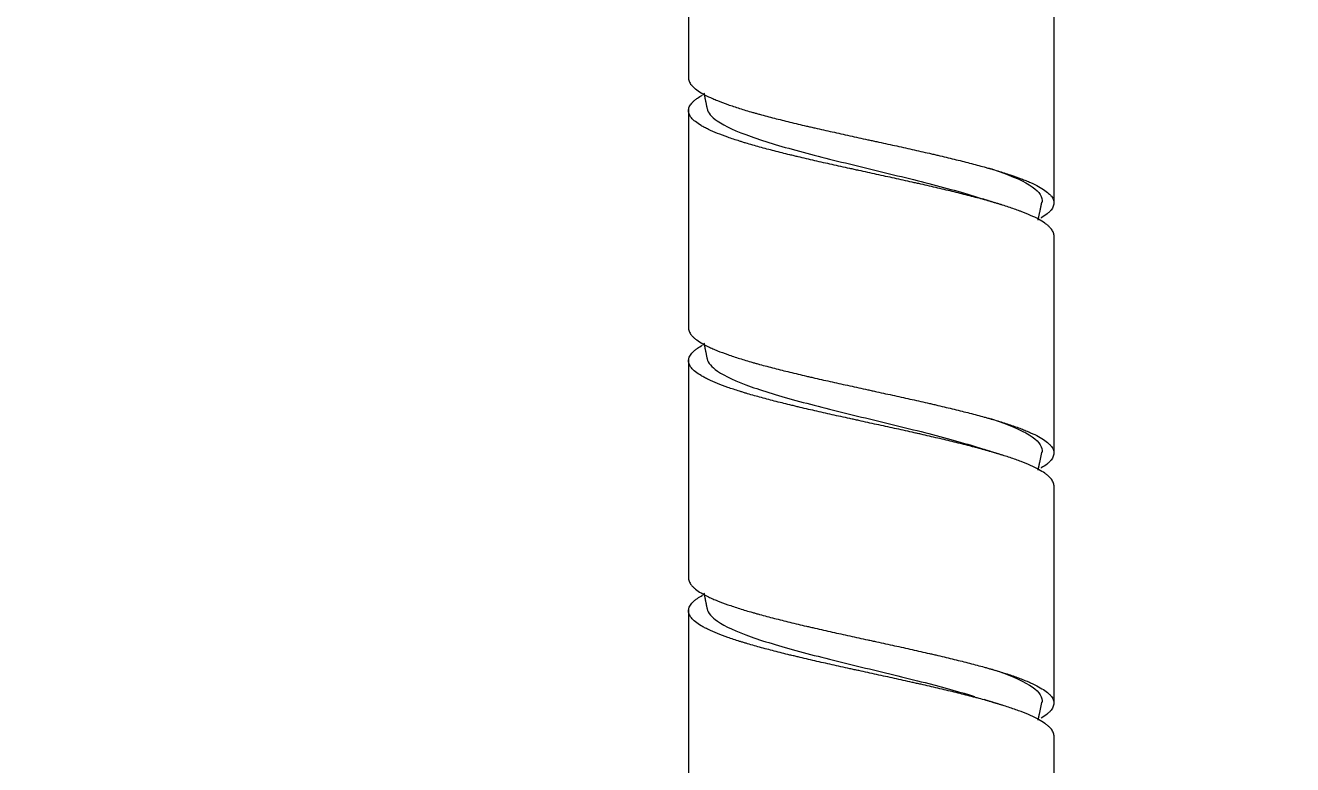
# Model space of a CAD drawing. Header units: millimetres. Extents: x 13235 to 13829, y -4257 to -3417.
# Drawn here: x 13432.03 to 13444.17, y -3971.4 to -3964.32 of the extents above; entities that cross this region are included whole.
import ezdxf

# ---------------------------------------------------------------- set-up
doc = ezdxf.new("R2010")
doc.units = ezdxf.units.MM
doc.header["$LTSCALE"] = 0.1
doc.layers.get('0').update_dxf_attribs({"lineweight": 15})
doc.layers.add('DIM', color=3, linetype='Continuous', lineweight=9)
doc.styles.add('ARIAL', font='arial.ttf')
doc.dimstyles.new('사본 ISO-25', dxfattribs={"dimtxt": 4, "dimasz": 3.5, "dimexe": 0.5, "dimexo": 0.625, "dimgap": 1.5, "dimtad": 1, "dimtih": 1, "dimtoh": 1, "dimdec": 1, "dimlfac": 4, "dimdsep": 46, "dimtxsty": 'ARIAL', "dimcen": 0, "dimclrd": 3, "dimclre": 3, "dimclrt": 3, "dimadec": 1, "dimazin": 0, "dimtfac": 1, "dimtdec": 1, "dimtmove": 0, "dimatfit": 3, "dimfxl": 1.25, "dimtfill": 1, "dimarcsym": 0})

# ---------------------------------------------------------------- blocks, each defined once
blk = doc.blocks.new('*D95')
at = {"layer": 'Defpoints', "color": 0, "transparency": 16777216}
for p in [(13473.559, -3929.403), (13428.922, -4163.6), (13516.972, -4163.6)]:
    blk.add_point(p, dxfattribs=at)
at = {"layer": 'DIM', "color": 3, "lineweight": -2, "transparency": 16777216}
for p, q in [((13474.184, -3929.403), (13517.472, -3929.403)), ((13516.972, -3932.903), (13516.972, -4042.959)), ((13516.972, -4160.1), (13516.972, -4050.044)), ((13429.547, -4163.6), (13517.472, -4163.6))]:
    blk.add_line(p, q, dxfattribs=at)
at = {"layer": 'DIM', "color": 3, "transparency": 16777216}
for points in [[(13516.389, -3932.903), (13517.556, -3932.903), (13516.972, -3929.403)], [(13516.389, -4160.1), (13517.556, -4160.1), (13516.972, -4163.6)]]:
    blk.add_solid(points, dxfattribs=at)
at = {"layer": 'DIM', "color": 3, "transparency": 16777216, "insert": (13516.972, -4046.502), "char_height": 4, "attachment_point": 5, "style": 'ARIAL', "bg_fill": 3, "box_fill_scale": 1.1, "bg_fill_color": 256, "bg_fill_true_color": 13158600, "bg_fill_transparency": 0}
blk.add_mtext('977.5', dxfattribs=at)

msp = doc.modelspace()

# ---------------------------------------------------------------- dimensions: what is measured, and where the dimension line sits
at = {"layer": 'DIM'}
dim = msp.add_linear_dim(base=(13516.972, -4163.6), p1=(13473.559, -3929.403), p2=(13428.922, -4163.6), angle=90, text='977.5', dimstyle='사본 ISO-25', override={"dimtad": 0}, dxfattribs=at)
dim.commit()
dim.dimension.update_dxf_attribs({"geometry": '*D95', "text_midpoint": (13516.972, -4046.502)})

# ---------------------------------------------------------------- next in the draw order: linework, layer by layer
at = {"linetype": 'Continuous', "lineweight": 13}
for points, degree in [([(13438.386, -3962.73), (13438.386, -3963.424), (13438.386, -3964.118), (13438.386, -3964.812)], 3), ([(13438.533, -3964.963), (13438.548, -3965.039), (13438.564, -3965.116)], 2), ([(13438.386, -3965.125), (13438.386, -3965.819), (13438.386, -3966.513), (13438.386, -3967.207)], 3), ([(13441.394, -3966.038), (13441.296, -3966.008), (13441.202, -3965.978)], 2), ([(13441.734, -3966.181), (13441.752, -3966.095), (13441.77, -3966.009)], 2), ([(13438.533, -3967.359), (13438.548, -3967.435), (13438.564, -3967.512)], 2), ([(13438.386, -3967.521), (13438.386, -3968.215), (13438.386, -3968.909), (13438.386, -3969.603)], 3), ([(13441.402, -3968.436), (13441.306, -3968.407), (13441.214, -3968.378)], 2), ([(13441.734, -3968.577), (13441.752, -3968.491), (13441.77, -3968.405)], 2), ([(13438.533, -3969.754), (13438.548, -3969.831), (13438.564, -3969.907)], 2), ([(13438.386, -3969.917), (13438.386, -3970.611), (13438.386, -3971.305), (13438.386, -3971.999)], 3), ([(13441.399, -3970.831), (13441.306, -3970.803), (13441.217, -3970.775)], 2), ([(13441.734, -3970.973), (13441.752, -3970.886), (13441.77, -3970.8)], 2)]:
    msp.add_open_spline(points, degree=degree, dxfattribs=at)
for points, knots in [([(13441.885, -3963.927), (13441.885, -3964.11), (13441.885, -3964.804), (13441.885, -3965.498), (13441.885, -3966.009)], [0, 0, 0, 0, 0.263275, 1, 1, 1, 1]), ([(13438.386, -3964.812), (13438.385, -3964.824), (13438.386, -3964.837), (13438.395, -3964.862), (13438.403, -3964.874), (13438.416, -3964.89), (13438.418, -3964.893), (13438.424, -3964.899), (13438.433, -3964.909), (13438.444, -3964.918), (13438.467, -3964.937), (13438.486, -3964.949), (13438.527, -3964.974), (13438.551, -3964.986), (13438.59, -3965.005), (13438.604, -3965.011), (13438.625, -3965.021), (13438.632, -3965.024), (13438.647, -3965.03), (13438.655, -3965.033), (13438.694, -3965.049), (13438.727, -3965.062), (13438.798, -3965.086), (13438.835, -3965.099), (13438.914, -3965.124), (13438.956, -3965.136), (13439.011, -3965.152), (13439.022, -3965.155), (13439.044, -3965.161), (13439.078, -3965.171), (13439.113, -3965.18), (13439.183, -3965.199), (13439.28, -3965.223), (13439.382, -3965.248), (13439.461, -3965.267), (13439.487, -3965.273), (13439.528, -3965.283), (13439.541, -3965.286), (13439.569, -3965.292), (13439.582, -3965.295), (13439.651, -3965.311), (13439.706, -3965.323), (13439.817, -3965.348), (13439.873, -3965.361), (13439.987, -3965.385), (13440.044, -3965.398), (13440.116, -3965.414), (13440.13, -3965.417), (13440.159, -3965.423), (13440.202, -3965.432), (13440.245, -3965.442), (13440.331, -3965.46), (13440.444, -3965.485), (13440.555, -3965.51), (13440.638, -3965.529), (13440.665, -3965.535), (13440.706, -3965.544), (13440.72, -3965.548), (13440.747, -3965.554), (13440.76, -3965.557), (13440.827, -3965.573), (13440.879, -3965.585), (13440.981, -3965.61), (13441.03, -3965.622), (13441.126, -3965.647), (13441.173, -3965.66), (13441.23, -3965.675), (13441.241, -3965.679), (13441.263, -3965.685), (13441.296, -3965.694), (13441.328, -3965.704), (13441.39, -3965.722), (13441.429, -3965.735), (13441.503, -3965.76), (13441.538, -3965.772), (13441.587, -3965.791), (13441.603, -3965.797), (13441.625, -3965.806), (13441.633, -3965.809), (13441.648, -3965.816), (13441.655, -3965.819), (13441.69, -3965.835), (13441.716, -3965.847), (13441.761, -3965.872), (13441.782, -3965.884), (13441.817, -3965.909), (13441.832, -3965.922), (13441.85, -3965.94), (13441.856, -3965.947), (13441.866, -3965.959), (13441.87, -3965.966), (13441.88, -3965.984), (13441.884, -3965.997), (13441.885, -3966.009)], [0, 0, 0, 0, 0.03125, 0.03125, 0.0625, 0.0625, 0.070312, 0.070312, 0.078125, 0.09375, 0.09375, 0.125, 0.125, 0.15625, 0.15625, 0.171875, 0.171875, 0.179687, 0.179687, 0.1875, 0.1875, 0.21875, 0.21875, 0.25, 0.25, 0.28125, 0.28125, 0.289062, 0.289062, 0.296875, 0.3125, 0.3125, 0.34375, 0.375, 0.375, 0.390625, 0.390625, 0.398437, 0.398437, 0.40625, 0.40625, 0.4375, 0.4375, 0.46875, 0.46875, 0.5, 0.5, 0.507812, 0.507812, 0.515625, 0.53125, 0.53125, 0.5625, 0.59375, 0.59375, 0.609375, 0.609375, 0.617187, 0.617187, 0.625, 0.625, 0.65625, 0.65625, 0.6875, 0.6875, 0.71875, 0.71875, 0.726562, 0.726562, 0.734375, 0.75, 0.75, 0.78125, 0.78125, 0.8125, 0.8125, 0.828125, 0.828125, 0.835937, 0.835937, 0.84375, 0.84375, 0.875, 0.875, 0.90625, 0.90625, 0.9375, 0.9375, 0.953125, 0.953125, 0.96875, 0.96875, 1, 1, 1, 1]), ([(13438.386, -3965.125), (13438.387, -3965.113), (13438.391, -3965.1), (13438.404, -3965.075), (13438.414, -3965.063), (13438.432, -3965.044), (13438.439, -3965.038), (13438.45, -3965.029), (13438.454, -3965.025), (13438.462, -3965.019), (13438.467, -3965.016), (13438.485, -3965.003), (13438.501, -3964.993), (13438.518, -3964.983)], [0, 0, 0, 0, 0.264131, 0.264131, 0.528262, 0.528262, 0.660328, 0.660328, 0.72636, 0.72636, 0.792393, 0.792393, 1, 1, 1, 1]), ([(13441.885, -3966.323), (13441.884, -3966.311), (13441.88, -3966.298), (13441.866, -3966.273), (13441.857, -3966.261), (13441.838, -3966.242), (13441.832, -3966.236), (13441.82, -3966.226), (13441.816, -3966.223), (13441.808, -3966.217), (13441.804, -3966.214), (13441.782, -3966.198), (13441.761, -3966.186), (13441.715, -3966.161), (13441.69, -3966.148), (13441.634, -3966.124), (13441.604, -3966.111), (13441.563, -3966.096), (13441.554, -3966.092), (13441.537, -3966.086), (13441.529, -3966.083), (13441.502, -3966.074), (13441.484, -3966.067), (13441.428, -3966.049), (13441.389, -3966.036), (13441.307, -3966.011), (13441.264, -3965.999), (13441.197, -3965.98), (13441.174, -3965.974), (13441.139, -3965.965), (13441.127, -3965.961), (13441.103, -3965.955), (13441.091, -3965.952), (13441.03, -3965.936), (13440.98, -3965.924), (13440.879, -3965.899), (13440.827, -3965.887), (13440.72, -3965.862), (13440.666, -3965.849), (13440.597, -3965.834), (13440.583, -3965.83), (13440.555, -3965.824), (13440.541, -3965.821), (13440.499, -3965.812), (13440.471, -3965.805), (13440.386, -3965.787), (13440.273, -3965.762), (13440.159, -3965.737), (13440.073, -3965.718), (13440.045, -3965.712), (13440.002, -3965.703), (13439.988, -3965.7), (13439.959, -3965.693), (13439.945, -3965.69), (13439.873, -3965.674), (13439.816, -3965.662), (13439.705, -3965.637), (13439.65, -3965.625), (13439.541, -3965.6), (13439.488, -3965.587), (13439.422, -3965.572), (13439.409, -3965.569), (13439.383, -3965.562), (13439.37, -3965.559), (13439.331, -3965.55), (13439.306, -3965.543), (13439.231, -3965.525), (13439.134, -3965.5), (13439.044, -3965.475), (13438.978, -3965.456), (13438.957, -3965.45), (13438.926, -3965.441), (13438.915, -3965.438), (13438.895, -3965.431), (13438.885, -3965.428), (13438.835, -3965.412), (13438.797, -3965.4), (13438.726, -3965.375), (13438.66, -3965.35), (13438.603, -3965.325), (13438.564, -3965.307), (13438.551, -3965.3), (13438.528, -3965.288), (13438.517, -3965.282), (13438.485, -3965.263), (13438.467, -3965.25), (13438.436, -3965.226), (13438.423, -3965.213), (13438.403, -3965.188), (13438.395, -3965.176), (13438.389, -3965.157), (13438.387, -3965.151), (13438.385, -3965.138), (13438.385, -3965.132), (13438.386, -3965.125)], [0, 0, 0, 0, 0.03125, 0.03125, 0.0625, 0.0625, 0.078125, 0.078125, 0.085938, 0.085938, 0.09375, 0.09375, 0.125, 0.125, 0.15625, 0.15625, 0.1875, 0.1875, 0.195313, 0.195313, 0.203125, 0.203125, 0.21875, 0.21875, 0.25, 0.25, 0.28125, 0.28125, 0.296875, 0.296875, 0.304688, 0.304688, 0.3125, 0.3125, 0.34375, 0.34375, 0.375, 0.375, 0.40625, 0.40625, 0.414063, 0.414063, 0.421875, 0.421875, 0.4375, 0.4375, 0.46875, 0.5, 0.5, 0.515625, 0.515625, 0.523438, 0.523438, 0.53125, 0.53125, 0.5625, 0.5625, 0.59375, 0.59375, 0.625, 0.625, 0.632813, 0.632813, 0.640625, 0.640625, 0.65625, 0.65625, 0.6875, 0.71875, 0.71875, 0.734375, 0.734375, 0.742188, 0.742188, 0.75, 0.75, 0.78125, 0.78125, 0.8125, 0.84375, 0.84375, 0.859375, 0.859375, 0.875, 0.875, 0.90625, 0.90625, 0.9375, 0.9375, 0.96875, 0.96875, 0.984375, 0.984375, 1, 1, 1, 1]), ([(13438.563, -3965.113), (13438.571, -3965.152), (13438.646, -3965.242), (13438.955, -3965.381), (13439.466, -3965.531), (13440.079, -3965.681), (13440.701, -3965.83), (13441.064, -3965.932), (13441.218, -3965.983), (13441.223, -3965.985)], [0, 0, 0, 0, 0.136002, 0.307746, 0.47949, 0.651235, 0.822979, 0.994723, 1, 1, 1, 1]), ([(13441.267, -3965.684), (13441.277, -3965.687), (13441.44, -3965.74), (13441.689, -3965.843), (13441.777, -3965.949), (13441.771, -3966.005), (13441.77, -3966.011)], [0, 0, 0, 0, 0.030106, 0.48809, 0.946074, 1, 1, 1, 1]), ([(13441.885, -3966.009), (13441.886, -3966.022), (13441.884, -3966.035), (13441.875, -3966.06), (13441.868, -3966.072), (13441.855, -3966.088), (13441.852, -3966.091), (13441.847, -3966.097), (13441.837, -3966.107), (13441.827, -3966.116), (13441.803, -3966.135), (13441.785, -3966.147), (13441.763, -3966.16), (13441.763, -3966.16), (13441.762, -3966.161)], [0, 0, 0, 0, 0.247893, 0.247893, 0.495786, 0.495786, 0.557759, 0.557759, 0.619732, 0.743679, 0.743679, 0.991572, 0.991572, 1, 1, 1, 1]), ([(13441.885, -3966.323), (13441.885, -3966.506), (13441.885, -3967.2), (13441.885, -3967.894), (13441.885, -3968.405)], [0, 0, 0, 0, 0.263275, 1, 1, 1, 1]), ([(13438.386, -3967.207), (13438.385, -3967.22), (13438.386, -3967.232), (13438.395, -3967.258), (13438.403, -3967.27), (13438.416, -3967.286), (13438.418, -3967.289), (13438.424, -3967.295), (13438.433, -3967.305), (13438.444, -3967.314), (13438.467, -3967.333), (13438.486, -3967.345), (13438.527, -3967.37), (13438.551, -3967.382), (13438.59, -3967.401), (13438.604, -3967.407), (13438.625, -3967.417), (13438.632, -3967.42), (13438.647, -3967.426), (13438.655, -3967.429), (13438.694, -3967.445), (13438.727, -3967.457), (13438.798, -3967.482), (13438.835, -3967.495), (13438.914, -3967.519), (13438.956, -3967.532), (13439.011, -3967.548), (13439.022, -3967.551), (13439.044, -3967.557), (13439.078, -3967.566), (13439.113, -3967.576), (13439.183, -3967.594), (13439.28, -3967.619), (13439.382, -3967.644), (13439.461, -3967.663), (13439.487, -3967.669), (13439.528, -3967.679), (13439.541, -3967.682), (13439.569, -3967.688), (13439.582, -3967.691), (13439.651, -3967.707), (13439.706, -3967.719), (13439.817, -3967.744), (13439.873, -3967.756), (13439.987, -3967.781), (13440.044, -3967.794), (13440.116, -3967.809), (13440.13, -3967.813), (13440.159, -3967.819), (13440.202, -3967.828), (13440.245, -3967.838), (13440.331, -3967.856), (13440.444, -3967.881), (13440.555, -3967.906), (13440.638, -3967.925), (13440.665, -3967.931), (13440.706, -3967.94), (13440.72, -3967.943), (13440.747, -3967.95), (13440.76, -3967.953), (13440.827, -3967.969), (13440.879, -3967.981), (13440.981, -3968.006), (13441.03, -3968.018), (13441.126, -3968.043), (13441.173, -3968.056), (13441.23, -3968.071), (13441.241, -3968.074), (13441.263, -3968.081), (13441.296, -3968.09), (13441.328, -3968.099), (13441.39, -3968.118), (13441.429, -3968.131), (13441.503, -3968.155), (13441.538, -3968.168), (13441.587, -3968.187), (13441.603, -3968.193), (13441.625, -3968.202), (13441.633, -3968.205), (13441.648, -3968.212), (13441.655, -3968.215), (13441.69, -3968.23), (13441.716, -3968.243), (13441.761, -3968.268), (13441.782, -3968.28), (13441.817, -3968.305), (13441.832, -3968.317), (13441.85, -3968.336), (13441.856, -3968.343), (13441.866, -3968.355), (13441.87, -3968.361), (13441.88, -3968.38), (13441.884, -3968.393), (13441.885, -3968.405)], [0, 0, 0, 0, 0.03125, 0.03125, 0.0625, 0.0625, 0.070312, 0.070312, 0.078125, 0.09375, 0.09375, 0.125, 0.125, 0.15625, 0.15625, 0.171875, 0.171875, 0.179687, 0.179687, 0.1875, 0.1875, 0.21875, 0.21875, 0.25, 0.25, 0.28125, 0.28125, 0.289062, 0.289062, 0.296875, 0.3125, 0.3125, 0.34375, 0.375, 0.375, 0.390625, 0.390625, 0.398437, 0.398437, 0.40625, 0.40625, 0.4375, 0.4375, 0.46875, 0.46875, 0.5, 0.5, 0.507813, 0.507813, 0.515625, 0.53125, 0.53125, 0.5625, 0.59375, 0.59375, 0.609375, 0.609375, 0.617188, 0.617188, 0.625, 0.625, 0.65625, 0.65625, 0.6875, 0.6875, 0.71875, 0.71875, 0.726563, 0.726563, 0.734375, 0.75, 0.75, 0.78125, 0.78125, 0.8125, 0.8125, 0.828125, 0.828125, 0.835938, 0.835938, 0.84375, 0.84375, 0.875, 0.875, 0.90625, 0.90625, 0.9375, 0.9375, 0.953125, 0.953125, 0.96875, 0.96875, 1, 1, 1, 1]), ([(13438.386, -3967.521), (13438.387, -3967.509), (13438.391, -3967.496), (13438.404, -3967.471), (13438.414, -3967.459), (13438.432, -3967.44), (13438.439, -3967.434), (13438.45, -3967.424), (13438.454, -3967.421), (13438.462, -3967.415), (13438.467, -3967.412), (13438.485, -3967.399), (13438.501, -3967.389), (13438.518, -3967.379)], [0, 0, 0, 0, 0.264131, 0.264131, 0.528262, 0.528262, 0.660328, 0.660328, 0.72636, 0.72636, 0.792393, 0.792393, 1, 1, 1, 1]), ([(13441.885, -3968.719), (13441.884, -3968.707), (13441.88, -3968.694), (13441.866, -3968.669), (13441.857, -3968.657), (13441.838, -3968.638), (13441.832, -3968.632), (13441.82, -3968.622), (13441.816, -3968.619), (13441.808, -3968.613), (13441.804, -3968.61), (13441.782, -3968.594), (13441.761, -3968.582), (13441.715, -3968.557), (13441.69, -3968.544), (13441.634, -3968.519), (13441.604, -3968.507), (13441.563, -3968.491), (13441.554, -3968.488), (13441.537, -3968.482), (13441.529, -3968.479), (13441.502, -3968.469), (13441.484, -3968.463), (13441.428, -3968.444), (13441.389, -3968.432), (13441.307, -3968.407), (13441.264, -3968.395), (13441.197, -3968.376), (13441.174, -3968.37), (13441.139, -3968.36), (13441.127, -3968.357), (13441.103, -3968.351), (13441.091, -3968.348), (13441.03, -3968.332), (13440.98, -3968.32), (13440.879, -3968.295), (13440.827, -3968.282), (13440.72, -3968.258), (13440.666, -3968.245), (13440.597, -3968.229), (13440.583, -3968.226), (13440.555, -3968.22), (13440.541, -3968.217), (13440.499, -3968.207), (13440.471, -3968.201), (13440.386, -3968.182), (13440.273, -3968.158), (13440.159, -3968.133), (13440.073, -3968.114), (13440.045, -3968.108), (13440.002, -3968.098), (13439.988, -3968.095), (13439.959, -3968.089), (13439.945, -3968.086), (13439.873, -3968.07), (13439.816, -3968.058), (13439.705, -3968.033), (13439.65, -3968.02), (13439.541, -3967.996), (13439.488, -3967.983), (13439.422, -3967.968), (13439.409, -3967.964), (13439.383, -3967.958), (13439.37, -3967.955), (13439.331, -3967.946), (13439.306, -3967.939), (13439.231, -3967.921), (13439.134, -3967.896), (13439.044, -3967.871), (13438.978, -3967.852), (13438.957, -3967.846), (13438.926, -3967.837), (13438.915, -3967.833), (13438.895, -3967.827), (13438.885, -3967.824), (13438.835, -3967.808), (13438.797, -3967.796), (13438.726, -3967.771), (13438.66, -3967.746), (13438.603, -3967.721), (13438.564, -3967.703), (13438.551, -3967.696), (13438.528, -3967.684), (13438.517, -3967.677), (13438.485, -3967.659), (13438.467, -3967.646), (13438.436, -3967.621), (13438.423, -3967.609), (13438.403, -3967.584), (13438.395, -3967.572), (13438.389, -3967.553), (13438.387, -3967.546), (13438.385, -3967.534), (13438.385, -3967.528), (13438.386, -3967.521)], [0, 0, 0, 0, 0.03125, 0.03125, 0.0625, 0.0625, 0.078125, 0.078125, 0.085937, 0.085937, 0.09375, 0.09375, 0.125, 0.125, 0.15625, 0.15625, 0.1875, 0.1875, 0.195312, 0.195312, 0.203125, 0.203125, 0.21875, 0.21875, 0.25, 0.25, 0.28125, 0.28125, 0.296875, 0.296875, 0.304687, 0.304687, 0.3125, 0.3125, 0.34375, 0.34375, 0.375, 0.375, 0.40625, 0.40625, 0.414062, 0.414062, 0.421875, 0.421875, 0.4375, 0.4375, 0.46875, 0.5, 0.5, 0.515625, 0.515625, 0.523437, 0.523437, 0.53125, 0.53125, 0.5625, 0.5625, 0.59375, 0.59375, 0.625, 0.625, 0.632812, 0.632812, 0.640625, 0.640625, 0.65625, 0.65625, 0.6875, 0.71875, 0.71875, 0.734375, 0.734375, 0.742187, 0.742187, 0.75, 0.75, 0.78125, 0.78125, 0.8125, 0.84375, 0.84375, 0.859375, 0.859375, 0.875, 0.875, 0.90625, 0.90625, 0.9375, 0.9375, 0.96875, 0.96875, 0.984375, 0.984375, 1, 1, 1, 1]), ([(13438.564, -3967.51), (13438.572, -3967.549), (13438.647, -3967.638), (13438.955, -3967.777), (13439.466, -3967.927), (13440.079, -3968.077), (13440.701, -3968.226), (13441.062, -3968.327), (13441.215, -3968.378), (13441.218, -3968.379)], [0, 0, 0, 0, 0.135231, 0.307516, 0.4798, 0.652085, 0.82437, 0.996654, 1, 1, 1, 1]), ([(13441.276, -3968.083), (13441.283, -3968.085), (13441.443, -3968.137), (13441.689, -3968.239), (13441.777, -3968.345), (13441.771, -3968.401), (13441.77, -3968.406)], [0, 0, 0, 0, 0.021137, 0.483541, 0.945945, 1, 1, 1, 1]), ([(13441.885, -3968.405), (13441.886, -3968.418), (13441.884, -3968.43), (13441.875, -3968.455), (13441.868, -3968.468), (13441.855, -3968.484), (13441.852, -3968.487), (13441.847, -3968.493), (13441.837, -3968.503), (13441.827, -3968.512), (13441.803, -3968.531), (13441.785, -3968.543), (13441.763, -3968.556), (13441.763, -3968.556), (13441.762, -3968.557)], [0, 0, 0, 0, 0.247893, 0.247893, 0.495786, 0.495786, 0.557759, 0.557759, 0.619732, 0.743679, 0.743679, 0.991572, 0.991572, 1, 1, 1, 1]), ([(13441.885, -3968.719), (13441.885, -3968.902), (13441.885, -3969.596), (13441.885, -3970.29), (13441.885, -3970.801)], [0, 0, 0, 0, 0.263275, 1, 1, 1, 1]), ([(13438.386, -3969.603), (13438.385, -3969.616), (13438.386, -3969.628), (13438.395, -3969.653), (13438.403, -3969.666), (13438.416, -3969.682), (13438.418, -3969.685), (13438.424, -3969.691), (13438.433, -3969.7), (13438.444, -3969.71), (13438.467, -3969.728), (13438.486, -3969.741), (13438.527, -3969.766), (13438.551, -3969.778), (13438.59, -3969.797), (13438.604, -3969.803), (13438.625, -3969.813), (13438.632, -3969.816), (13438.647, -3969.822), (13438.655, -3969.825), (13438.694, -3969.841), (13438.727, -3969.853), (13438.798, -3969.878), (13438.835, -3969.89), (13438.914, -3969.915), (13438.956, -3969.928), (13439.011, -3969.943), (13439.022, -3969.947), (13439.044, -3969.953), (13439.078, -3969.962), (13439.113, -3969.972), (13439.183, -3969.99), (13439.28, -3970.015), (13439.382, -3970.04), (13439.461, -3970.059), (13439.487, -3970.065), (13439.528, -3970.074), (13439.541, -3970.077), (13439.569, -3970.084), (13439.582, -3970.087), (13439.651, -3970.103), (13439.706, -3970.115), (13439.817, -3970.14), (13439.873, -3970.152), (13439.987, -3970.177), (13440.044, -3970.19), (13440.116, -3970.205), (13440.13, -3970.208), (13440.159, -3970.215), (13440.202, -3970.224), (13440.245, -3970.233), (13440.331, -3970.252), (13440.444, -3970.277), (13440.555, -3970.302), (13440.638, -3970.321), (13440.665, -3970.327), (13440.706, -3970.336), (13440.72, -3970.339), (13440.747, -3970.346), (13440.76, -3970.349), (13440.827, -3970.364), (13440.879, -3970.377), (13440.981, -3970.402), (13441.03, -3970.414), (13441.126, -3970.439), (13441.173, -3970.451), (13441.23, -3970.467), (13441.241, -3970.47), (13441.263, -3970.477), (13441.296, -3970.486), (13441.328, -3970.495), (13441.39, -3970.514), (13441.429, -3970.526), (13441.503, -3970.551), (13441.538, -3970.564), (13441.587, -3970.582), (13441.603, -3970.589), (13441.625, -3970.598), (13441.633, -3970.601), (13441.648, -3970.607), (13441.655, -3970.611), (13441.69, -3970.626), (13441.716, -3970.639), (13441.761, -3970.664), (13441.782, -3970.676), (13441.817, -3970.701), (13441.832, -3970.713), (13441.85, -3970.732), (13441.856, -3970.738), (13441.866, -3970.751), (13441.87, -3970.757), (13441.88, -3970.776), (13441.884, -3970.789), (13441.885, -3970.801)], [0, 0, 0, 0, 0.03125, 0.03125, 0.0625, 0.0625, 0.070312, 0.070312, 0.078125, 0.09375, 0.09375, 0.125, 0.125, 0.15625, 0.15625, 0.171875, 0.171875, 0.179688, 0.179688, 0.1875, 0.1875, 0.21875, 0.21875, 0.25, 0.25, 0.28125, 0.28125, 0.289063, 0.289063, 0.296875, 0.3125, 0.3125, 0.34375, 0.375, 0.375, 0.390625, 0.390625, 0.398438, 0.398438, 0.40625, 0.40625, 0.4375, 0.4375, 0.46875, 0.46875, 0.5, 0.5, 0.507812, 0.507812, 0.515625, 0.53125, 0.53125, 0.5625, 0.59375, 0.59375, 0.609375, 0.609375, 0.617187, 0.617187, 0.625, 0.625, 0.65625, 0.65625, 0.6875, 0.6875, 0.71875, 0.71875, 0.726562, 0.726562, 0.734375, 0.75, 0.75, 0.78125, 0.78125, 0.8125, 0.8125, 0.828125, 0.828125, 0.835937, 0.835937, 0.84375, 0.84375, 0.875, 0.875, 0.90625, 0.90625, 0.9375, 0.9375, 0.953125, 0.953125, 0.96875, 0.96875, 1, 1, 1, 1]), ([(13438.386, -3969.917), (13438.387, -3969.905), (13438.391, -3969.892), (13438.404, -3969.867), (13438.414, -3969.855), (13438.432, -3969.836), (13438.439, -3969.83), (13438.45, -3969.82), (13438.454, -3969.817), (13438.462, -3969.811), (13438.467, -3969.808), (13438.485, -3969.795), (13438.501, -3969.785), (13438.518, -3969.775)], [0, 0, 0, 0, 0.264131, 0.264131, 0.528262, 0.528262, 0.660328, 0.660328, 0.72636, 0.72636, 0.792393, 0.792393, 1, 1, 1, 1]), ([(13441.885, -3971.115), (13441.884, -3971.102), (13441.88, -3971.09), (13441.866, -3971.065), (13441.857, -3971.053), (13441.838, -3971.034), (13441.832, -3971.028), (13441.82, -3971.018), (13441.816, -3971.015), (13441.808, -3971.009), (13441.804, -3971.006), (13441.782, -3970.99), (13441.761, -3970.977), (13441.715, -3970.952), (13441.69, -3970.94), (13441.634, -3970.915), (13441.604, -3970.903), (13441.563, -3970.887), (13441.554, -3970.884), (13441.537, -3970.878), (13441.529, -3970.875), (13441.502, -3970.865), (13441.484, -3970.859), (13441.428, -3970.84), (13441.389, -3970.828), (13441.307, -3970.803), (13441.264, -3970.791), (13441.197, -3970.772), (13441.174, -3970.766), (13441.139, -3970.756), (13441.127, -3970.753), (13441.103, -3970.747), (13441.091, -3970.744), (13441.03, -3970.728), (13440.98, -3970.715), (13440.879, -3970.691), (13440.827, -3970.678), (13440.72, -3970.653), (13440.666, -3970.641), (13440.597, -3970.625), (13440.583, -3970.622), (13440.555, -3970.616), (13440.541, -3970.613), (13440.499, -3970.603), (13440.471, -3970.597), (13440.386, -3970.578), (13440.273, -3970.553), (13440.159, -3970.529), (13440.073, -3970.51), (13440.045, -3970.504), (13440.002, -3970.494), (13439.988, -3970.491), (13439.959, -3970.485), (13439.945, -3970.482), (13439.873, -3970.466), (13439.816, -3970.454), (13439.705, -3970.429), (13439.65, -3970.416), (13439.541, -3970.391), (13439.488, -3970.379), (13439.422, -3970.363), (13439.409, -3970.36), (13439.383, -3970.354), (13439.37, -3970.351), (13439.331, -3970.341), (13439.306, -3970.335), (13439.231, -3970.316), (13439.134, -3970.292), (13439.044, -3970.267), (13438.978, -3970.248), (13438.957, -3970.242), (13438.926, -3970.232), (13438.915, -3970.229), (13438.895, -3970.223), (13438.885, -3970.22), (13438.835, -3970.204), (13438.797, -3970.192), (13438.726, -3970.167), (13438.66, -3970.142), (13438.603, -3970.117), (13438.564, -3970.098), (13438.551, -3970.092), (13438.528, -3970.08), (13438.517, -3970.073), (13438.485, -3970.054), (13438.467, -3970.042), (13438.436, -3970.017), (13438.423, -3970.005), (13438.403, -3969.98), (13438.395, -3969.967), (13438.389, -3969.949), (13438.387, -3969.942), (13438.385, -3969.93), (13438.385, -3969.923), (13438.386, -3969.917)], [0, 0, 0, 0, 0.03125, 0.03125, 0.0625, 0.0625, 0.078125, 0.078125, 0.085938, 0.085938, 0.09375, 0.09375, 0.125, 0.125, 0.15625, 0.15625, 0.1875, 0.1875, 0.195313, 0.195313, 0.203125, 0.203125, 0.21875, 0.21875, 0.25, 0.25, 0.28125, 0.28125, 0.296875, 0.296875, 0.304688, 0.304688, 0.3125, 0.3125, 0.34375, 0.34375, 0.375, 0.375, 0.40625, 0.40625, 0.414063, 0.414063, 0.421875, 0.421875, 0.4375, 0.4375, 0.46875, 0.5, 0.5, 0.515625, 0.515625, 0.523438, 0.523438, 0.53125, 0.53125, 0.5625, 0.5625, 0.59375, 0.59375, 0.625, 0.625, 0.632813, 0.632813, 0.640625, 0.640625, 0.65625, 0.65625, 0.6875, 0.71875, 0.71875, 0.734375, 0.734375, 0.742188, 0.742188, 0.75, 0.75, 0.78125, 0.78125, 0.8125, 0.84375, 0.84375, 0.859375, 0.859375, 0.875, 0.875, 0.90625, 0.90625, 0.9375, 0.9375, 0.96875, 0.96875, 0.984375, 0.984375, 1, 1, 1, 1]), ([(13438.564, -3969.906), (13438.572, -3969.945), (13438.647, -3970.034), (13438.955, -3970.173), (13439.466, -3970.323), (13440.079, -3970.472), (13440.665, -3970.613), (13440.995, -3970.704), (13441.126, -3970.745)], [0, 0, 0, 0, 0.140103, 0.318398, 0.496692, 0.674987, 0.853282, 1, 1, 1, 1]), ([(13441.288, -3970.482), (13441.291, -3970.483), (13441.446, -3970.534), (13441.689, -3970.635), (13441.778, -3970.741), (13441.771, -3970.797), (13441.769, -3970.803)], [0, 0, 0, 0, 0.009546, 0.475887, 0.942228, 1, 1, 1, 1]), ([(13441.885, -3970.801), (13441.886, -3970.814), (13441.884, -3970.826), (13441.875, -3970.851), (13441.868, -3970.864), (13441.855, -3970.88), (13441.852, -3970.883), (13441.847, -3970.889), (13441.837, -3970.898), (13441.827, -3970.908), (13441.803, -3970.926), (13441.785, -3970.939), (13441.763, -3970.952), (13441.763, -3970.952), (13441.762, -3970.952)], [0, 0, 0, 0, 0.247893, 0.247893, 0.495786, 0.495786, 0.557759, 0.557759, 0.619732, 0.743679, 0.743679, 0.991572, 0.991572, 1, 1, 1, 1]), ([(13441.885, -3971.115), (13441.885, -3971.298), (13441.885, -3971.992), (13441.885, -3972.686), (13441.885, -3973.197)], [0, 0, 0, 0, 0.263275, 1, 1, 1, 1])]:
    msp.add_open_spline(points, degree=3, knots=knots, dxfattribs=at)

doc.saveas('drawing.dxf')
